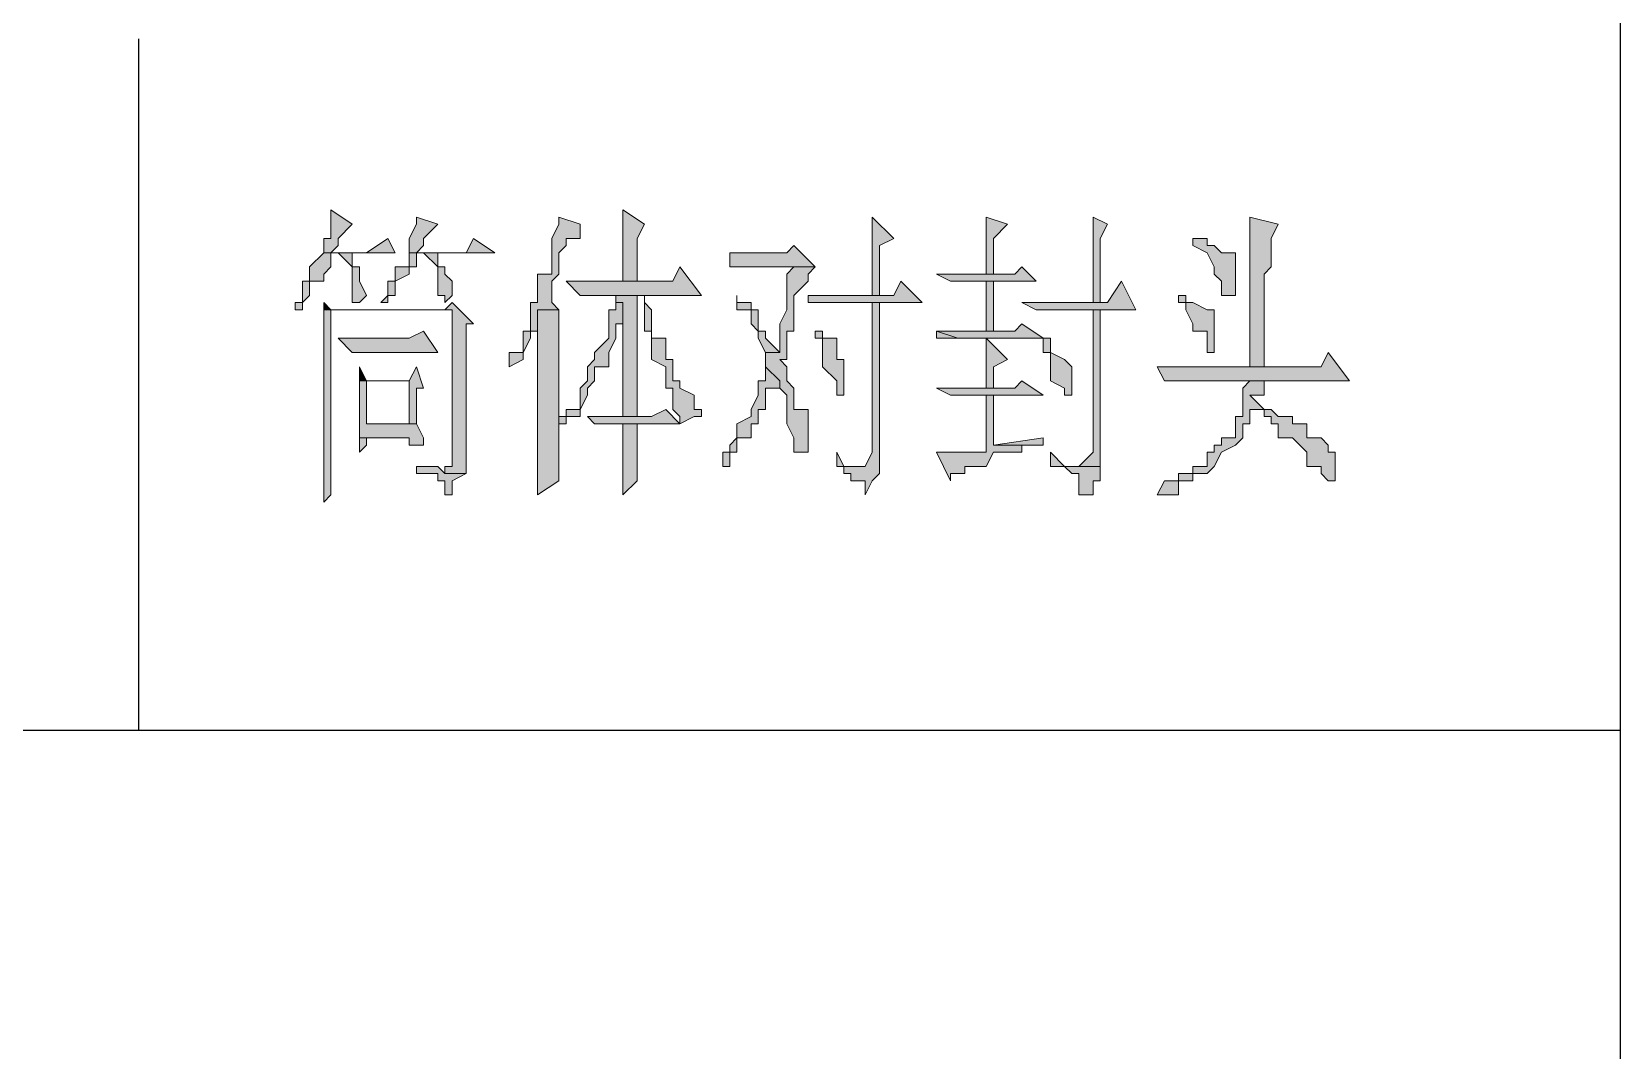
# Model space of a CAD drawing. Header units: millimetres. Extents: x 20 to 821, y 1 to 1134.
# Drawn here: x 781.02 to 821.16, y 945.7 to 971.42 of the extents above; entities that cross this region are included whole.
import ezdxf

# ---------------------------------------------------------------- set-up
doc = ezdxf.new("R2010")
doc.units = ezdxf.units.MM
doc.layers.add('1', color=7, linetype='Continuous')

msp = doc.modelspace()

# ---------------------------------------------------------------- hatches: boundary and pattern name
h = msp.add_hatch(color=0)
h.dxf.hatch_style = 2
h.paths.add_polyline_path([(788.58, 966.921732), (788.58, 966.201732), (788.4, 966.201732), (788.4, 965.841732), (788.58, 965.841732), (788.76, 966.021732), (788.76, 966.201732), (789.12, 966.561732)])
h = msp.add_hatch(color=0)
h.dxf.hatch_style = 2
h.paths.add_polyline_path([(790.74, 966.741732), (790.74, 966.561732), (790.56, 966.201732), (790.56, 965.841732), (790.74, 965.841732), (790.92, 966.021732), (790.92, 966.201732), (791.28, 966.561732)])
h = msp.add_hatch(color=0)
h.dxf.hatch_style = 2
h.paths.add_polyline_path([(794.34, 966.741732), (794.34, 966.561732), (794.16, 966.201732), (794.16, 965.301732), (793.8, 965.301732), (793.8, 964.581732), (793.62, 964.581732), (793.62, 963.861732), (793.44, 963.861732), (793.44, 963.321732), (793.08, 963.321732), (793.08, 963.141732), (793.08, 962.961732), (793.44, 963.141732), (793.44, 963.321732), (793.62, 963.681732), (793.62, 963.861732), (793.8, 963.861732), (793.8, 964.401732), (794.34, 964.401732), (794.16, 964.581732), (794.16, 965.121732), (794.34, 965.301732), (794.34, 965.841732), (794.52, 966.021732), (794.52, 966.201732), (794.88, 966.201732), (794.88, 966.561732)])
h = msp.add_hatch(color=0)
h.dxf.hatch_style = 2
h.paths.add_polyline_path([(795.96, 966.921732), (795.96, 965.121732), (796.32, 965.121732), (796.32, 966.201732), (796.5, 966.561732)])
h = msp.add_hatch(color=0)
h.dxf.hatch_style = 2
h.paths.add_polyline_path([(802.26, 966.741732), (802.26, 964.761732), (802.44, 964.761732), (802.44, 966.021732), (802.8, 966.201732)])
h = msp.add_hatch(color=0)
h.dxf.hatch_style = 2
h.paths.add_polyline_path([(805.14, 966.741732), (805.14, 965.301732), (805.32, 965.301732), (805.32, 966.201732), (805.68, 966.561732)])
h = msp.add_hatch(color=0)
h.dxf.hatch_style = 2
h.paths.add_polyline_path([(807.84, 966.741732), (807.84, 964.581732), (808.02, 964.581732), (808.02, 966.201732), (808.2, 966.561732)])
h = msp.add_hatch(color=0)
h.dxf.hatch_style = 2
h.paths.add_polyline_path([(811.8, 966.741732), (811.8, 962.961732), (812.16, 962.961732), (812.16, 965.301732), (812.34, 965.481732), (812.34, 966.201732), (812.52, 966.561732)])
h = msp.add_hatch(color=0)
h.dxf.hatch_style = 2
h.paths.add_polyline_path([(790.02, 966.201732), (789.48, 965.841732), (788.4, 965.841732), (788.04, 965.481732), (788.04, 965.121732), (787.86, 965.121732), (787.86, 964.581732), (787.68, 964.581732), (787.68, 964.401732), (787.86, 964.401732), (787.86, 964.581732), (788.04, 964.761732), (788.04, 965.121732), (788.4, 965.121732), (788.4, 965.301732), (788.58, 965.481732), (788.58, 965.841732), (788.76, 965.841732), (790.2, 965.841732)])
h = msp.add_hatch(color=0)
h.dxf.hatch_style = 2
h.paths.add_polyline_path([(792.18, 966.201732), (792, 965.841732), (790.56, 965.841732), (790.56, 965.481732), (790.2, 965.481732), (790.2, 965.301732), (790.2, 965.121732), (790.02, 965.121732), (790.02, 964.761732), (789.84, 964.581732), (790.02, 964.581732), (790.02, 964.761732), (790.2, 964.761732), (790.2, 965.121732), (790.56, 965.301732), (790.56, 965.481732), (790.74, 965.481732), (790.74, 965.841732), (790.92, 965.841732), (791.28, 965.841732), (792.72, 965.841732)])
h = msp.add_hatch(color=0)
h.dxf.hatch_style = 2
h.paths.add_polyline_path([(810.36, 966.201732), (810.36, 966.021732), (810.72, 965.841732), (810.9, 965.481732), (810.9, 965.301732), (811.08, 965.121732), (811.08, 964.761732), (811.44, 964.761732), (811.44, 965.841732), (811.08, 965.841732), (810.9, 966.021732), (810.72, 966.021732), (810.72, 966.201732)])
h = msp.add_hatch(color=0)
h.dxf.hatch_style = 2
h.paths.add_polyline_path([(789.12, 965.841732), (788.76, 965.841732), (789.12, 965.481732), (789.12, 964.581732), (789.3, 964.581732), (789.48, 964.761732), (789.3, 965.121732), (789.3, 965.481732), (789.12, 965.481732)])
h = msp.add_hatch(color=0)
h.dxf.hatch_style = 2
h.paths.add_polyline_path([(791.28, 965.841732), (790.92, 965.841732), (791.28, 965.481732), (791.28, 964.761732), (791.46, 964.761732), (791.46, 964.581732), (791.64, 964.761732), (791.64, 965.121732), (791.46, 965.301732), (791.46, 965.481732), (791.28, 965.481732)])
h = msp.add_hatch(color=0)
h.dxf.hatch_style = 2
h.paths.add_polyline_path([(800.28, 966.021732), (800.1, 965.841732), (798.66, 965.841732), (798.66, 965.481732), (800.82, 965.481732)])
h = msp.add_hatch(color=0)
h.dxf.hatch_style = 2
h.paths.add_polyline_path([(797.4, 965.481732), (797.22, 965.121732), (794.52, 965.121732), (794.88, 964.761732), (797.94, 964.761732)])
h = msp.add_hatch(color=0)
h.dxf.hatch_style = 2
h.paths.add_polyline_path([(800.82, 965.481732), (800.28, 965.481732), (800.1, 965.301732), (800.1, 964.401732), (799.92, 964.041732), (799.92, 963.321732), (799.56, 963.321732), (799.56, 962.961732), (799.92, 962.601732), (799.92, 962.421732), (800.1, 962.241732), (800.1, 961.881732), (800.1, 961.701732), (800.1, 961.521732), (800.28, 961.161732), (800.28, 960.801732), (800.64, 960.801732), (800.64, 961.881732), (800.28, 961.881732), (800.28, 962.421732), (800.1, 962.601732), (800.1, 962.961732), (799.92, 963.141732), (800.1, 963.141732), (800.1, 963.321732), (800.1, 963.861732), (800.28, 963.861732), (800.28, 964.761732), (800.64, 965.121732), (800.64, 965.301732)])
h = msp.add_hatch(color=0)
h.dxf.hatch_style = 2
h.paths.add_polyline_path([(806.04, 965.481732), (805.86, 965.301732), (803.88, 965.301732), (804.24, 965.121732), (806.4, 965.121732)])
h = msp.add_hatch(color=0)
h.dxf.hatch_style = 2
h.paths.add_polyline_path([(802.98, 965.121732), (802.8, 964.761732), (800.64, 964.761732), (800.64, 964.581732), (803.52, 964.581732)])
h = msp.add_hatch(color=0)
h.dxf.hatch_style = 2
h.paths.add_polyline_path([(805.14, 963.861732), (805.32, 963.861732), (805.32, 965.121732), (805.14, 965.121732)])
h = msp.add_hatch(color=0)
h.dxf.hatch_style = 2
h.paths.add_polyline_path([(808.56, 965.121732), (808.2, 964.581732), (806.04, 964.581732), (806.4, 964.401732), (808.92, 964.401732)])
h = msp.add_hatch(color=0)
h.dxf.hatch_style = 2
h.paths.add_polyline_path([(788.4, 964.581732), (788.4, 964.401732), (788.58, 964.401732)])
h = msp.add_hatch(color=0)
h.dxf.hatch_style = 2
h.paths.add_polyline_path([(791.64, 964.581732), (791.46, 964.401732), (788.4, 964.401732), (791.64, 964.401732), (791.64, 960.441732), (791.46, 960.441732), (791.46, 960.261732), (792, 960.261732), (792, 964.041732), (792.18, 964.041732)])
h = msp.add_hatch(color=0)
h.dxf.hatch_style = 2
h.paths.add_polyline_path([(795.78, 964.581732), (795.78, 964.401732), (795.6, 964.401732), (795.6, 963.681732), (795.24, 963.321732), (795.24, 963.141732), (795.06, 962.961732), (795.06, 962.601732), (794.88, 962.421732), (794.88, 961.881732), (794.52, 961.881732), (794.52, 961.701732), (794.34, 961.701732), (794.34, 961.521732), (794.52, 961.521732), (794.52, 961.701732), (794.88, 961.701732), (794.88, 961.881732), (795.06, 962.241732), (795.06, 962.421732), (795.24, 962.601732), (795.24, 962.961732), (795.6, 962.961732), (795.6, 963.321732), (795.78, 963.681732), (795.78, 964.041732), (795.96, 964.041732), (795.96, 964.581732)])
h = msp.add_hatch(color=0)
h.dxf.hatch_style = 2
h.paths.add_polyline_path([(796.32, 964.761732), (795.78, 964.761732), (795.78, 964.581732), (795.96, 964.581732), (795.96, 961.701732), (796.32, 961.701732)])
h = msp.add_hatch(color=0)
h.dxf.hatch_style = 2
h.paths.add_polyline_path([(796.5, 964.761732), (796.5, 963.861732), (796.68, 963.861732), (796.68, 963.141732), (797.04, 962.961732), (797.04, 962.421732), (797.22, 962.421732), (797.22, 961.881732), (797.4, 961.701732), (797.4, 961.521732), (797.76, 961.701732), (797.94, 961.701732), (797.94, 961.881732), (797.76, 961.881732), (797.76, 962.241732), (797.4, 962.421732), (797.4, 962.601732), (797.22, 962.601732), (797.22, 963.141732), (797.04, 963.141732), (797.04, 963.681732), (796.68, 963.681732), (796.68, 964.401732), (796.5, 964.581732)])
h = msp.add_hatch(color=0)
h.dxf.hatch_style = 2
h.paths.add_polyline_path([(798.84, 964.761732), (798.84, 964.401732), (799.2, 964.401732), (799.2, 964.041732), (799.38, 963.861732), (799.38, 963.681732), (799.56, 963.321732), (799.92, 963.321732), (799.56, 963.681732), (799.56, 963.861732), (799.38, 963.861732), (799.38, 964.401732), (799.2, 964.401732), (799.2, 964.581732), (798.84, 964.581732)])
h = msp.add_hatch(color=0)
h.dxf.hatch_style = 2
h.paths.add_polyline_path([(802.44, 964.581732), (802.26, 964.581732), (802.26, 960.801732), (802.08, 960.441732), (801.36, 960.441732), (801.54, 960.441732), (801.54, 960.261732), (801.72, 960.261732), (801.72, 960.081732), (802.08, 960.081732), (802.08, 959.721732), (802.26, 960.081732), (802.44, 960.261732)])
h = msp.add_hatch(color=0)
h.dxf.hatch_style = 2
h.paths.add_polyline_path([(810, 964.761732), (810, 964.581732), (810.18, 964.581732), (810.18, 964.401732), (810.36, 964.041732), (810.36, 963.861732), (810.72, 963.861732), (810.72, 963.321732), (810.9, 963.321732), (810.9, 964.401732), (810.72, 964.401732), (810.36, 964.581732), (810.18, 964.581732), (810.18, 964.761732)])
h = msp.add_hatch(color=0)
h.dxf.hatch_style = 2
h.paths.add_polyline_path([(788.4, 964.401732), (788.4, 959.721732), (788.4, 959.541732), (788.58, 959.721732), (788.58, 964.401732), (791.64, 964.401732)])
h = msp.add_hatch(color=0)
h.dxf.hatch_style = 2
h.paths.add_polyline_path([(794.34, 964.401732), (793.8, 964.401732), (793.8, 961.161732), (793.8, 959.721732), (794.34, 960.081732)])
h = msp.add_hatch(color=0)
h.dxf.hatch_style = 2
h.paths.add_polyline_path([(808.02, 964.401732), (807.84, 964.401732), (807.84, 960.801732), (807.48, 960.441732), (808.02, 960.441732)])
h = msp.add_hatch(color=0)
h.dxf.hatch_style = 2
h.paths.add_polyline_path([(790.92, 963.861732), (790.56, 963.681732), (788.76, 963.681732), (789.12, 963.321732), (791.28, 963.321732)])
h = msp.add_hatch(color=0)
h.dxf.hatch_style = 2
h.paths.add_polyline_path([(800.82, 963.861732), (800.82, 963.681732), (801, 963.681732), (801, 962.961732), (801.36, 962.601732), (801.36, 962.241732), (801.54, 962.241732), (801.54, 963.141732), (801.36, 963.141732), (801.36, 963.321732), (801.36, 963.681732), (801, 963.681732), (801, 963.861732)])
h = msp.add_hatch(color=0)
h.dxf.hatch_style = 2
h.paths.add_polyline_path([(806.04, 964.041732), (805.86, 963.861732), (803.88, 963.861732), (804.42, 963.681732), (806.58, 963.681732)])
h = msp.add_hatch(color=0)
h.dxf.hatch_style = 2
h.paths.add_polyline_path([(803.88, 963.861732), (803.88, 963.681732), (804.24, 963.681732), (804.42, 963.681732)])
h = msp.add_hatch(color=0)
h.dxf.hatch_style = 2
h.paths.add_polyline_path([(805.14, 963.681732), (805.14, 962.421732), (805.32, 962.421732), (805.32, 962.961732), (805.68, 963.141732)])
h = msp.add_hatch(color=0)
h.dxf.hatch_style = 2
h.paths.add_polyline_path([(806.58, 963.681732), (806.58, 963.321732), (806.76, 963.321732), (806.76, 962.601732), (807.12, 962.421732), (807.12, 962.241732), (807.3, 962.241732), (807.3, 962.961732), (807.12, 963.141732), (806.76, 963.321732), (806.76, 963.681732)])
h = msp.add_hatch(color=0)
h.dxf.hatch_style = 2
h.paths.add_polyline_path([(790.74, 962.961732), (790.56, 962.601732), (789.3, 962.601732), (790.56, 962.601732), (790.56, 961.521732), (789.48, 961.521732), (790.74, 961.521732), (790.74, 962.421732), (790.92, 962.421732)])
h = msp.add_hatch(color=0)
h.dxf.hatch_style = 2
h.paths.add_polyline_path([(789.3, 962.961732), (789.3, 962.601732), (789.48, 962.601732)])
h = msp.add_hatch(color=0)
h.dxf.hatch_style = 2
h.paths.add_polyline_path([(799.56, 962.961732), (799.56, 962.601732), (799.38, 962.601732), (799.38, 962.241732), (799.2, 961.881732), (799.2, 961.701732), (798.84, 961.521732), (798.84, 961.161732), (798.66, 960.981732), (798.66, 960.801732), (798.48, 960.801732), (798.48, 960.441732), (798.66, 960.441732), (798.66, 960.801732), (798.84, 960.801732), (798.84, 961.161732), (799.2, 961.161732), (799.2, 961.521732), (799.38, 961.521732), (799.38, 961.881732), (799.56, 961.881732), (799.56, 962.421732), (799.92, 962.421732), (799.92, 962.601732)])
h = msp.add_hatch(color=0)
h.dxf.hatch_style = 2
h.paths.add_polyline_path([(813.78, 963.321732), (813.6, 962.961732), (809.46, 962.961732), (809.64, 962.601732), (814.32, 962.601732)])
h = msp.add_hatch(color=0)
h.dxf.hatch_style = 2
h.paths.add_polyline_path([(789.3, 962.601732), (789.3, 961.161732), (790.56, 961.161732), (790.56, 960.981732), (790.92, 960.981732), (790.92, 961.161732), (790.74, 961.521732), (789.48, 961.521732), (789.48, 962.601732), (790.56, 962.601732)])
h = msp.add_hatch(color=0)
h.dxf.hatch_style = 2
h.paths.add_polyline_path([(806.04, 962.601732), (805.86, 962.421732), (803.88, 962.421732), (804.24, 962.241732), (806.58, 962.241732)])
h = msp.add_hatch(color=0)
h.dxf.hatch_style = 2
h.paths.add_polyline_path([(812.16, 962.601732), (811.8, 962.601732), (811.62, 962.421732), (811.62, 961.701732), (811.44, 961.701732), (811.44, 961.161732), (811.08, 961.161732), (811.08, 960.981732), (810.9, 960.981732), (810.9, 960.801732), (810.72, 960.801732), (810.72, 960.441732), (810.36, 960.441732), (810.36, 960.261732), (810.18, 960.261732), (810, 960.261732), (810, 960.081732), (809.64, 960.081732), (809.46, 959.721732), (810, 959.721732), (810, 960.081732), (810.36, 960.081732), (810.36, 960.261732), (810.72, 960.261732), (810.9, 960.441732), (811.08, 960.801732), (811.44, 960.981732), (811.62, 961.161732), (811.62, 961.521732), (811.8, 961.521732), (811.8, 961.881732), (812.16, 961.881732), (811.8, 962.241732), (812.16, 962.241732), (812.16, 962.421732)])
h = msp.add_hatch(color=0)
h.dxf.hatch_style = 2
h.paths.add_polyline_path([(805.32, 962.241732), (805.14, 962.241732), (805.14, 960.801732), (803.88, 960.801732), (804.24, 960.081732), (804.24, 960.261732), (804.42, 960.261732), (804.6, 960.261732), (804.6, 960.441732), (804.96, 960.441732), (805.14, 960.441732), (805.32, 960.801732), (806.04, 960.801732), (806.04, 960.981732), (805.32, 960.981732)])
h = msp.add_hatch(color=0)
h.dxf.hatch_style = 2
h.paths.add_polyline_path([(797.04, 961.881732), (796.68, 961.701732), (795.06, 961.701732), (795.24, 961.521732), (797.4, 961.521732)])
h = msp.add_hatch(color=0)
h.dxf.hatch_style = 2
h.paths.add_polyline_path([(812.16, 961.881732), (811.8, 961.881732), (812.16, 961.881732), (812.16, 961.701732), (812.34, 961.701732), (812.34, 961.521732), (812.52, 961.521732), (812.52, 961.161732), (812.88, 961.161732), (813.06, 960.981732), (813.24, 960.801732), (813.24, 960.441732), (813.6, 960.441732), (813.6, 960.261732), (813.78, 960.081732), (813.96, 960.081732), (813.96, 960.801732), (813.78, 960.801732), (813.78, 960.981732), (813.6, 961.161732), (813.24, 961.161732), (813.24, 961.521732), (812.88, 961.521732), (812.88, 961.701732), (812.52, 961.701732), (812.34, 961.881732)])
h = msp.add_hatch(color=0)
h.dxf.hatch_style = 2
h.paths.add_polyline_path([(796.32, 961.521732), (795.96, 961.521732), (795.96, 961.161732), (795.96, 959.721732), (796.32, 960.081732)])
h = msp.add_hatch(color=0)
h.dxf.hatch_style = 2
h.paths.add_polyline_path([(789.3, 961.161732), (789.3, 960.801732), (789.48, 960.981732), (789.48, 961.161732), (790.56, 961.161732)])
h = msp.add_hatch(color=0)
h.dxf.hatch_style = 2
h.paths.add_polyline_path([(806.58, 961.161732), (805.32, 960.981732), (806.58, 960.981732)])
h = msp.add_hatch(color=0)
h.dxf.hatch_style = 2
h.paths.add_polyline_path([(801.36, 960.801732), (801.36, 960.441732), (802.08, 960.441732), (801.54, 960.441732)])
h = msp.add_hatch(color=0)
h.dxf.hatch_style = 2
h.paths.add_polyline_path([(806.76, 960.801732), (806.76, 960.441732), (807.12, 960.441732), (807.3, 960.261732), (807.48, 960.261732), (807.48, 960.081732), (807.48, 959.721732), (807.84, 959.721732), (807.84, 960.081732), (808.02, 960.081732), (808.02, 960.441732), (807.48, 960.441732), (807.12, 960.441732)])
h = msp.add_hatch(color=0)
h.dxf.hatch_style = 2
h.paths.add_polyline_path([(790.74, 960.441732), (790.74, 960.261732), (790.92, 960.261732), (791.28, 960.261732), (791.28, 960.081732), (791.46, 960.081732), (791.46, 959.721732), (791.64, 959.721732), (791.64, 960.081732), (792, 960.261732), (791.46, 960.261732), (791.28, 960.441732)])

# ---------------------------------------------------------------- linework, layer by layer
at = {"layer": '1', "color": 0, "lineweight": 25}
for points in [[(20.16, 1133.601732), (821.16, 1133.601732), (821.16, 0.501732), (20.16, 0.501732), (20.16, 1133.601732)], [(783.72, 971.241732), (783.72, 953.781732)], [(723.24, 953.781732), (821.16, 953.781732)]]:
    msp.add_lwpolyline(points, dxfattribs=at)
at = {"layer": '1', "color": 0, "lineweight": 5}
for points in [[(788.58, 966.921732), (788.58, 966.201732), (788.4, 966.201732), (788.4, 965.841732), (788.58, 965.841732), (788.76, 966.021732), (788.76, 966.201732), (789.12, 966.561732), (788.58, 966.921732)], [(790.74, 966.741732), (790.74, 966.561732), (790.56, 966.201732), (790.56, 965.841732), (790.74, 965.841732), (790.92, 966.021732), (790.92, 966.201732), (791.28, 966.561732), (790.74, 966.741732)], [(794.34, 966.741732), (794.34, 966.561732), (794.16, 966.201732), (794.16, 965.301732), (793.8, 965.301732), (793.8, 964.581732), (793.62, 964.581732), (793.62, 963.861732), (793.44, 963.861732), (793.44, 963.321732), (793.08, 963.321732), (793.08, 963.141732), (793.08, 962.961732), (793.44, 963.141732), (793.44, 963.321732), (793.62, 963.681732), (793.62, 963.861732), (793.8, 963.861732), (793.8, 964.401732), (794.34, 964.401732), (794.16, 964.581732), (794.16, 965.121732), (794.34, 965.301732), (794.34, 965.841732), (794.52, 966.021732), (794.52, 966.201732), (794.88, 966.201732), (794.88, 966.561732), (794.34, 966.741732)], [(795.96, 966.921732), (795.96, 965.121732), (796.32, 965.121732), (796.32, 966.201732), (796.5, 966.561732), (795.96, 966.921732)], [(802.26, 966.741732), (802.26, 964.761732), (802.44, 964.761732), (802.44, 966.021732), (802.8, 966.201732), (802.26, 966.741732)], [(805.14, 966.741732), (805.14, 965.301732), (805.32, 965.301732), (805.32, 966.201732), (805.68, 966.561732), (805.14, 966.741732)], [(807.84, 966.741732), (807.84, 964.581732), (808.02, 964.581732), (808.02, 966.201732), (808.2, 966.561732), (807.84, 966.741732)], [(811.8, 966.741732), (811.8, 962.961732), (812.16, 962.961732), (812.16, 965.301732), (812.34, 965.481732), (812.34, 966.201732), (812.52, 966.561732), (811.8, 966.741732)], [(790.02, 966.201732), (789.48, 965.841732), (788.4, 965.841732), (788.04, 965.481732), (788.04, 965.121732), (787.86, 965.121732), (787.86, 964.581732), (787.68, 964.581732), (787.68, 964.401732), (787.86, 964.401732), (787.86, 964.581732), (788.04, 964.761732), (788.04, 965.121732), (788.4, 965.121732), (788.4, 965.301732), (788.58, 965.481732), (788.58, 965.481732), (788.58, 965.841732), (788.76, 965.841732), (790.2, 965.841732), (790.02, 966.201732)], [(792.18, 966.201732), (792, 965.841732), (790.56, 965.841732), (790.56, 965.481732), (790.2, 965.481732), (790.2, 965.301732), (790.2, 965.121732), (790.02, 965.121732), (790.02, 964.761732), (789.84, 964.581732), (790.02, 964.581732), (790.02, 964.761732), (790.2, 964.761732), (790.2, 965.121732), (790.56, 965.301732), (790.56, 965.481732), (790.74, 965.481732), (790.74, 965.841732), (790.92, 965.841732), (791.28, 965.841732), (792.72, 965.841732), (792.18, 966.201732)], [(810.36, 966.201732), (810.36, 966.021732), (810.72, 965.841732), (810.9, 965.481732), (810.9, 965.301732), (811.08, 965.121732), (811.08, 964.761732), (811.44, 964.761732), (811.44, 965.841732), (811.08, 965.841732), (810.9, 966.021732), (810.9, 966.021732), (810.72, 966.021732), (810.72, 966.201732), (810.36, 966.201732)], [(789.12, 965.841732), (788.76, 965.841732), (789.12, 965.481732), (789.12, 964.581732), (789.3, 964.581732), (789.48, 964.761732), (789.3, 965.121732), (789.3, 965.481732), (789.12, 965.481732), (789.12, 965.841732)], [(791.28, 965.841732), (790.92, 965.841732), (791.28, 965.481732), (791.28, 964.761732), (791.46, 964.761732), (791.46, 964.581732), (791.64, 964.761732), (791.64, 965.121732), (791.46, 965.301732), (791.46, 965.481732), (791.28, 965.481732), (791.28, 965.841732)], [(800.28, 966.021732), (800.1, 965.841732), (798.66, 965.841732), (798.66, 965.481732), (800.82, 965.481732), (800.28, 966.021732)], [(797.4, 965.481732), (797.22, 965.121732), (794.52, 965.121732), (794.88, 964.761732), (797.94, 964.761732), (797.4, 965.481732)], [(800.82, 965.481732), (800.28, 965.481732), (800.1, 965.301732), (800.1, 964.401732), (799.92, 964.041732), (799.92, 963.321732), (799.56, 963.321732), (799.56, 962.961732), (799.92, 962.601732), (799.92, 962.421732), (800.1, 962.241732), (800.1, 961.881732), (800.1, 961.701732), (800.1, 961.521732), (800.28, 961.161732), (800.28, 960.801732), (800.64, 960.801732), (800.64, 961.881732), (800.28, 961.881732), (800.28, 962.421732), (800.1, 962.601732), (800.1, 962.961732), (799.92, 963.141732), (800.1, 963.141732), (800.1, 963.321732), (800.1, 963.861732), (800.28, 963.861732), (800.28, 964.761732), (800.64, 965.121732), (800.64, 965.301732), (800.82, 965.481732)], [(806.04, 965.481732), (805.86, 965.301732), (803.88, 965.301732), (804.24, 965.121732), (806.4, 965.121732), (806.04, 965.481732)], [(802.98, 965.121732), (802.8, 964.761732), (800.64, 964.761732), (800.64, 964.581732), (803.52, 964.581732), (802.98, 965.121732)], [(805.14, 963.861732), (805.32, 963.861732), (805.32, 965.121732), (805.14, 965.121732), (805.14, 963.861732)], [(808.56, 965.121732), (808.2, 964.581732), (806.04, 964.581732), (806.4, 964.401732), (808.92, 964.401732), (808.56, 965.121732)], [(788.4, 964.581732), (788.4, 964.401732), (788.58, 964.401732), (788.4, 964.581732)], [(791.64, 964.581732), (791.46, 964.401732), (788.4, 964.401732), (791.64, 964.401732), (791.64, 960.441732), (791.46, 960.441732), (791.46, 960.261732), (792, 960.261732), (792, 964.041732), (792.18, 964.041732), (791.64, 964.581732)], [(795.78, 964.581732), (795.78, 964.401732), (795.6, 964.401732), (795.6, 963.681732), (795.24, 963.321732), (795.24, 963.141732), (795.06, 962.961732), (795.06, 962.601732), (794.88, 962.421732), (794.88, 961.881732), (794.52, 961.881732), (794.52, 961.701732), (794.34, 961.701732), (794.34, 961.521732), (794.52, 961.521732), (794.52, 961.521732), (794.52, 961.701732), (794.88, 961.701732), (794.88, 961.881732), (795.06, 962.241732), (795.06, 962.421732), (795.24, 962.601732), (795.24, 962.961732), (795.6, 962.961732), (795.6, 963.321732), (795.78, 963.681732), (795.78, 964.041732), (795.96, 964.041732), (795.96, 964.581732), (795.78, 964.581732)], [(796.32, 964.761732), (795.78, 964.761732), (795.78, 964.581732), (795.96, 964.581732), (795.96, 961.701732), (796.32, 961.701732), (796.32, 964.761732)], [(796.5, 964.761732), (796.5, 963.861732), (796.68, 963.861732), (796.68, 963.141732), (797.04, 962.961732), (797.04, 962.421732), (797.22, 962.421732), (797.22, 961.881732), (797.4, 961.701732), (797.4, 961.521732), (797.76, 961.701732), (797.76, 961.701732), (797.94, 961.701732), (797.94, 961.881732), (797.76, 961.881732), (797.76, 962.241732), (797.4, 962.421732), (797.4, 962.601732), (797.22, 962.601732), (797.22, 963.141732), (797.04, 963.141732), (797.04, 963.681732), (796.68, 963.681732), (796.68, 964.401732), (796.5, 964.581732), (796.5, 964.761732)], [(798.84, 964.761732), (798.84, 964.401732), (799.2, 964.401732), (799.2, 964.041732), (799.38, 963.861732), (799.38, 963.681732), (799.56, 963.321732), (799.92, 963.321732), (799.56, 963.681732), (799.56, 963.861732), (799.38, 963.861732), (799.38, 964.401732), (799.2, 964.401732), (799.2, 964.581732), (798.84, 964.581732), (798.84, 964.761732)], [(802.44, 964.581732), (802.26, 964.581732), (802.26, 960.801732), (802.08, 960.441732), (801.36, 960.441732), (801.54, 960.441732), (801.54, 960.261732), (801.72, 960.261732), (801.72, 960.081732), (802.08, 960.081732), (802.08, 959.721732), (802.26, 960.081732), (802.44, 960.261732), (802.44, 964.581732)], [(810, 964.761732), (810, 964.581732), (810.18, 964.581732), (810.18, 964.401732), (810.36, 964.041732), (810.36, 963.861732), (810.72, 963.861732), (810.72, 963.321732), (810.9, 963.321732), (810.9, 964.401732), (810.72, 964.401732), (810.36, 964.581732), (810.36, 964.581732), (810.18, 964.581732), (810.18, 964.761732), (810, 964.761732)], [(788.4, 964.401732), (788.4, 959.721732), (788.4, 959.541732), (788.58, 959.721732), (788.58, 964.401732), (791.64, 964.401732), (788.4, 964.401732)], [(794.34, 964.401732), (793.8, 964.401732), (793.8, 961.161732), (793.8, 959.721732), (794.34, 960.081732), (794.34, 964.401732)], [(808.02, 964.401732), (807.84, 964.401732), (807.84, 960.801732), (807.48, 960.441732), (808.02, 960.441732), (808.02, 964.401732)], [(790.92, 963.861732), (790.56, 963.681732), (788.76, 963.681732), (789.12, 963.321732), (791.28, 963.321732), (790.92, 963.861732)], [(800.82, 963.861732), (800.82, 963.681732), (801, 963.681732), (801, 962.961732), (801.36, 962.601732), (801.36, 962.241732), (801.54, 962.241732), (801.54, 963.141732), (801.36, 963.141732), (801.36, 963.321732), (801.36, 963.681732), (801, 963.681732), (801, 963.861732), (800.82, 963.861732)], [(806.04, 964.041732), (805.86, 963.861732), (803.88, 963.861732), (804.42, 963.681732), (806.58, 963.681732), (806.04, 964.041732)], [(803.88, 963.861732), (803.88, 963.681732), (804.24, 963.681732), (804.42, 963.681732), (803.88, 963.861732)], [(805.14, 963.681732), (805.14, 962.421732), (805.32, 962.421732), (805.32, 962.961732), (805.68, 963.141732), (805.14, 963.681732)], [(806.58, 963.681732), (806.58, 963.321732), (806.76, 963.321732), (806.76, 962.601732), (807.12, 962.421732), (807.12, 962.241732), (807.3, 962.241732), (807.3, 962.961732), (807.12, 963.141732), (806.76, 963.321732), (806.76, 963.681732), (806.58, 963.681732)], [(790.74, 962.961732), (790.56, 962.601732), (789.3, 962.601732), (790.56, 962.601732), (790.56, 961.521732), (789.48, 961.521732), (790.74, 961.521732), (790.74, 962.421732), (790.92, 962.421732), (790.74, 962.961732)], [(789.3, 962.961732), (789.3, 962.601732), (789.48, 962.601732), (789.3, 962.961732)], [(799.56, 962.961732), (799.56, 962.601732), (799.38, 962.601732), (799.38, 962.241732), (799.2, 961.881732), (799.2, 961.701732), (798.84, 961.521732), (798.84, 961.161732), (798.66, 960.981732), (798.66, 960.801732), (798.48, 960.801732), (798.48, 960.441732), (798.66, 960.441732), (798.66, 960.801732), (798.84, 960.801732), (798.84, 961.161732), (799.2, 961.161732), (799.2, 961.521732), (799.38, 961.521732), (799.38, 961.881732), (799.56, 961.881732), (799.56, 962.421732), (799.92, 962.421732), (799.92, 962.601732), (799.56, 962.961732)], [(813.78, 963.321732), (813.6, 962.961732), (809.46, 962.961732), (809.64, 962.601732), (814.32, 962.601732), (813.78, 963.321732)], [(789.3, 962.601732), (789.3, 961.161732), (790.56, 961.161732), (790.56, 960.981732), (790.92, 960.981732), (790.92, 961.161732), (790.74, 961.521732), (789.48, 961.521732), (789.48, 962.601732), (790.56, 962.601732), (789.3, 962.601732)], [(806.04, 962.601732), (805.86, 962.421732), (803.88, 962.421732), (804.24, 962.241732), (806.58, 962.241732), (806.04, 962.601732)], [(812.16, 962.601732), (811.8, 962.601732), (811.62, 962.421732), (811.62, 961.701732), (811.44, 961.701732), (811.44, 961.161732), (811.08, 961.161732), (811.08, 960.981732), (810.9, 960.981732), (810.9, 960.801732), (810.72, 960.801732), (810.72, 960.441732), (810.36, 960.441732), (810.36, 960.261732), (810.18, 960.261732), (810, 960.261732), (810, 960.081732), (810, 960.081732), (809.64, 960.081732), (809.46, 959.721732), (810, 959.721732), (810, 960.081732), (810.36, 960.081732), (810.36, 960.261732), (810.72, 960.261732), (810.9, 960.441732), (811.08, 960.801732), (811.44, 960.981732), (811.62, 961.161732), (811.62, 961.521732), (811.8, 961.521732), (811.8, 961.881732), (812.16, 961.881732), (811.8, 962.241732), (812.16, 962.241732), (812.16, 962.421732), (812.16, 962.601732)], [(805.32, 962.241732), (805.14, 962.241732), (805.14, 960.801732), (803.88, 960.801732), (804.24, 960.081732), (804.24, 960.261732), (804.42, 960.261732), (804.6, 960.261732), (804.6, 960.441732), (804.96, 960.441732), (805.14, 960.441732), (805.32, 960.801732), (806.04, 960.801732), (806.04, 960.981732), (805.32, 960.981732), (805.32, 962.241732)], [(797.04, 961.881732), (796.68, 961.701732), (795.06, 961.701732), (795.24, 961.521732), (797.4, 961.521732), (797.04, 961.881732)], [(812.16, 961.881732), (811.8, 961.881732), (812.16, 961.881732), (812.16, 961.701732), (812.34, 961.701732), (812.34, 961.521732), (812.52, 961.521732), (812.52, 961.161732), (812.88, 961.161732), (813.06, 960.981732), (813.24, 960.801732), (813.24, 960.441732), (813.6, 960.441732), (813.6, 960.261732), (813.78, 960.081732), (813.96, 960.081732), (813.96, 960.081732), (813.96, 960.801732), (813.78, 960.801732), (813.78, 960.981732), (813.6, 961.161732), (813.24, 961.161732), (813.24, 961.521732), (812.88, 961.521732), (812.88, 961.701732), (812.52, 961.701732), (812.34, 961.881732), (812.16, 961.881732)], [(796.32, 961.521732), (795.96, 961.521732), (795.96, 961.161732), (795.96, 959.721732), (796.32, 960.081732), (796.32, 961.521732)], [(789.3, 961.161732), (789.3, 960.801732), (789.48, 960.981732), (789.48, 961.161732), (790.56, 961.161732), (789.3, 961.161732)], [(806.58, 961.161732), (805.32, 960.981732), (806.58, 960.981732), (806.58, 961.161732)], [(801.36, 960.801732), (801.36, 960.441732), (802.08, 960.441732), (801.54, 960.441732), (801.36, 960.801732)], [(806.76, 960.801732), (806.76, 960.441732), (807.12, 960.441732), (807.3, 960.261732), (807.48, 960.261732), (807.48, 960.081732), (807.48, 959.721732), (807.84, 959.721732), (807.84, 960.081732), (808.02, 960.081732), (808.02, 960.441732), (807.48, 960.441732), (807.12, 960.441732), (806.76, 960.801732)], [(790.74, 960.441732), (790.74, 960.261732), (790.92, 960.261732), (791.28, 960.261732), (791.28, 960.081732), (791.46, 960.081732), (791.46, 959.721732), (791.64, 959.721732), (791.64, 960.081732), (792, 960.261732), (791.46, 960.261732), (791.28, 960.441732), (790.74, 960.441732)]]:
    msp.add_lwpolyline(points, dxfattribs=at)

doc.saveas('drawing.dxf')
